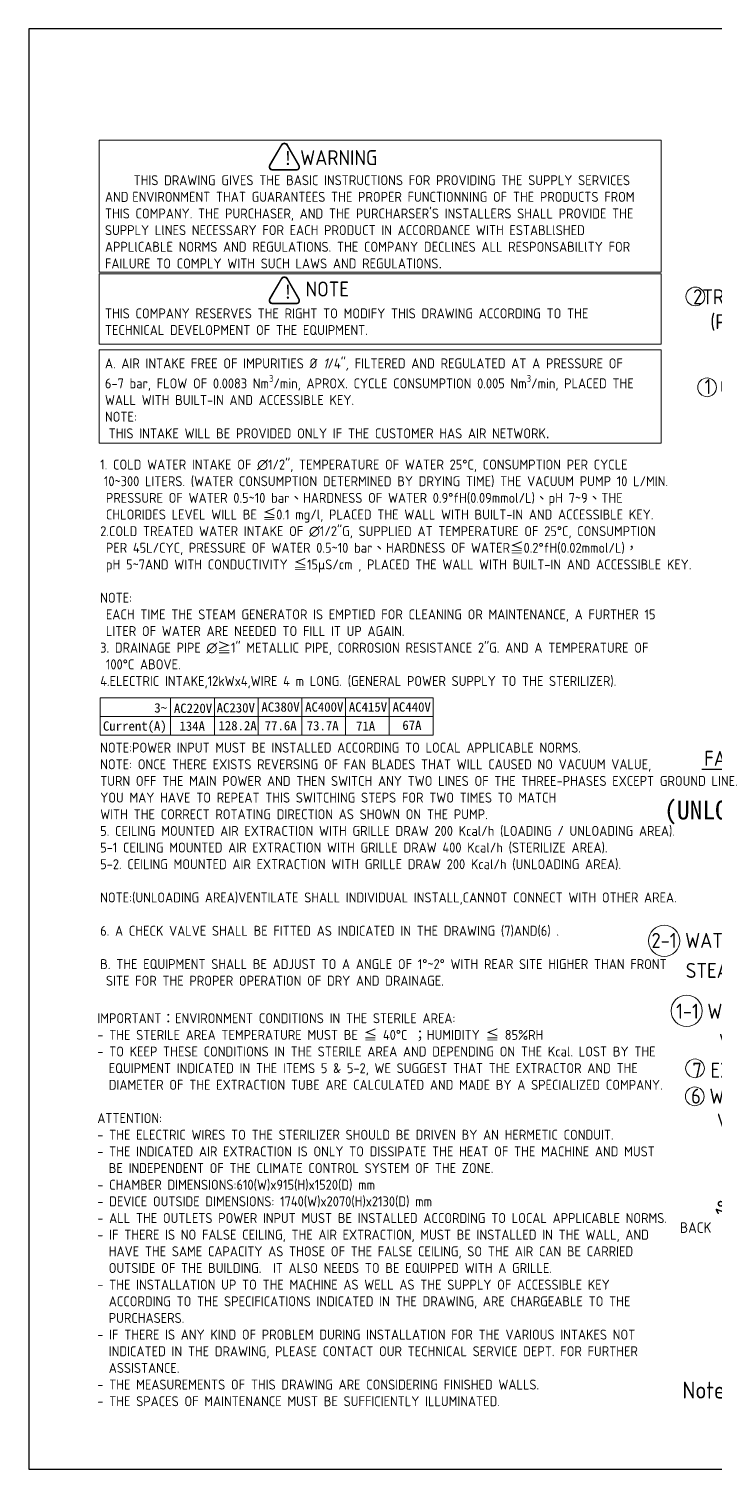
# Model space of a CAD drawing. Header units: millimetres. Extents: x 0 to 16408, y 0 to 11536.
# Drawn here: x 0 to 5484, y 0 to 11536 of the extents above; entities that cross this region are included whole.
import ezdxf

# ---------------------------------------------------------------- set-up
doc = ezdxf.new("R2010")
doc.units = ezdxf.units.MM
doc.header["$MEASUREMENT"] = 0
doc.layers.add('D', color=3, linetype='Continuous', lineweight=13)
doc.styles.get("Standard").update_dxf_attribs({"font": 'KAIU.TTF'})
doc.styles.add('STU25', font='isocp2.shx')
doc.dimstyles.new('STU25', dxfattribs={"dimscale": 50, "dimtxt": 2.5, "dimasz": 2, "dimexe": 0.6, "dimexo": 1, "dimgap": 1, "dimtad": 1, "dimdsep": 46, "dimtxsty": 'STU25', "dimcen": 2, "dimazin": 2, "dimtfac": 1, "dimtmove": 0, "dimatfit": 3, "dimfxl": 0, "dimtolj": 1, "dimtzin": 0, "dimarcsym": 0})
doc.dimstyles.new('STU25$7', dxfattribs={"dimscale": 50, "dimtxt": 2.5, "dimasz": 2, "dimexe": 1.25, "dimexo": 0.625, "dimgap": 1, "dimtad": 0, "dimdec": 4, "dimdsep": 46, "dimtxsty": 'STU25', "dimcen": 2.5, "dimazin": 2, "dimtfac": 1, "dimtdec": 4, "dimtmove": 0, "dimatfit": 3, "dimfxl": 0, "dimtolj": 1, "dimtzin": 0, "dimarcsym": 0})

# ---------------------------------------------------------------- blocks, each defined once
blk = doc.blocks.new('*D13')
at = {"layer": 'D', "color": 0, "linetype": 'Continuous', "lineweight": -2}
for start, end in [(162.3718, 170.1859), (178, 180), (187.8141, 195.6282)]:
    blk.add_arc((6400, 1919), 734, start, end, dxfattribs=at)
at = {"layer": 'D', "color": 0}
for points in [[(5661, 2046), (5694, 2043), (5667, 1945)], [(5690, 1821), (5657, 1818), (5667, 1919)]]:
    blk.add_solid(points, dxfattribs=at)
at = {"layer": 'Defpoints', "color": 0}
for p in [(5499, 1919), (5500, 1951), (5667, 1928), (6400, 1919), (6400, 1919)]:
    blk.add_point(p, dxfattribs=at)
at = {"layer": 'D', "color": 0, "insert": (5598, 2190), "char_height": 125, "attachment_point": 5, "rotation": 71.3592, "style": 'STU25'}
blk.add_mtext('1%%D-2%%D', dxfattribs=at)

msp = doc.modelspace()

# ---------------------------------------------------------------- hatches: boundary and pattern name
at = {"layer": 'D'}
h = msp.add_hatch(color=11, dxfattribs=at)
edge = h.paths.add_edge_path(flags=16)
edge.add_ellipse((1951.058, 10431.337), major_axis=(22, 0), ratio=1, start_angle=149.9999999, end_angle=270)
edge.add_line((1951.058, 10409.337), (2138.848, 10409.337))
edge.add_ellipse((2138.848, 10431.337), major_axis=(22, 0), ratio=1, start_angle=270, end_angle=389.9999999)
edge.add_line((2157.901, 10442.337), (2064.006, 10604.968))
edge.add_ellipse((2044.953, 10593.968), major_axis=(22, 0), ratio=1, start_angle=30, end_angle=150)
edge.add_line((2025.901, 10604.968), (1932.006, 10442.337))
edge = h.paths.add_edge_path()
edge.add_ellipse((1951.058, 10431.337), major_axis=(27.5, 0), ratio=1, start_angle=149.9999999, end_angle=270)
edge.add_line((1951.058, 10403.837), (2138.848, 10403.837))
edge.add_ellipse((2138.848, 10431.337), major_axis=(27.5, 0), ratio=1, start_angle=270, end_angle=389.9999999)
edge.add_line((2162.664, 10445.087), (2068.769, 10607.718))
edge.add_ellipse((2044.953, 10593.968), major_axis=(27.5, 0), ratio=1, start_angle=30, end_angle=150)
edge.add_line((2021.138, 10607.718), (1927.243, 10445.087))
h = msp.add_hatch(color=11, dxfattribs=at)
edge = h.paths.add_edge_path(flags=16)
edge.add_ellipse((1951.058, 9360.197), major_axis=(22, 0), ratio=1, start_angle=149.9999999, end_angle=270)
edge.add_line((1951.058, 9338.197), (2138.848, 9338.197))
edge.add_ellipse((2138.848, 9360.197), major_axis=(22, 0), ratio=1, start_angle=270, end_angle=389.9999999)
edge.add_line((2157.901, 9371.197), (2064.006, 9533.828))
edge.add_ellipse((2044.953, 9522.828), major_axis=(22, 0), ratio=1, start_angle=30, end_angle=150)
edge.add_line((2025.901, 9533.828), (1932.006, 9371.197))
edge = h.paths.add_edge_path()
edge.add_ellipse((1951.058, 9360.197), major_axis=(27.5, 0), ratio=1, start_angle=149.9999999, end_angle=270)
edge.add_line((1951.058, 9332.697), (2138.848, 9332.697))
edge.add_ellipse((2138.848, 9360.197), major_axis=(27.5, 0), ratio=1, start_angle=270, end_angle=389.9999999)
edge.add_line((2162.664, 9373.947), (2068.769, 9536.578))
edge.add_ellipse((2044.953, 9522.828), major_axis=(27.5, 0), ratio=1, start_angle=30, end_angle=150)
edge.add_line((2021.138, 9536.578), (1927.243, 9373.947))

# ---------------------------------------------------------------- linework, layer by layer
at = {"layer": 'D', "color": 11}
for p, q in [((2021.138, 10607.718), (1927.243, 10445.087)), ((2025.901, 10604.968), (1932.006, 10442.337)), ((2064.006, 10604.968), (2157.901, 10442.337)), ((2068.769, 10607.718), (2162.664, 10445.087)), ((1951.058, 10409.337), (2138.848, 10409.337)), ((1951.058, 10403.837), (2138.848, 10403.837)), ((2021.138, 9536.578), (1927.243, 9373.947)), ((2025.901, 9533.828), (1932.006, 9371.197)), ((2064.006, 9533.828), (2157.901, 9371.197)), ((2068.769, 9536.578), (2162.664, 9373.947)), ((1951.058, 9338.197), (2138.848, 9338.197)), ((1951.058, 9332.697), (2138.848, 9332.697))]:
    msp.add_line(p, q, dxfattribs=at)
at = {"layer": 'D'}
for p, q in [((569.536, 6177.642), (3234.875, 6177.642)), ((569.536, 6177.642), (569.536, 5877.642)), ((1134.875, 6177.642), (1134.875, 5877.642)), ((1484.875, 6177.642), (1484.875, 5877.642)), ((1834.875, 6177.642), (1834.875, 5877.642)), ((2184.875, 6177.642), (2184.875, 5877.642)), ((2534.875, 6177.642), (2534.875, 5877.642)), ((2884.875, 6177.642), (2884.875, 5877.642)), ((3234.875, 6177.642), (3234.875, 5877.642)), ((569.536, 6027.642), (3234.875, 6027.642)), ((569.536, 5877.642), (3234.875, 5877.642))]:
    msp.add_line(p, q, dxfattribs=at)
at = {"layer": 'D', "color": 11}
for points in [[(562.462, 10644.855), (5059.512, 10644.855), (5059.512, 9587.159), (562.462, 9587.159)], [(562.462, 9573.533), (5059.512, 9573.533), (5059.512, 9010.496), (562.462, 9010.496)], [(562.462, 8964.15), (5059.512, 8964.15), (5059.512, 8216.281), (562.462, 8216.281)]]:
    msp.add_lwpolyline(points, close=True, dxfattribs=at)
at = {"layer": 'D'}
for centre, radius in [((5333.934, 9392.454), 75), ((5427.461, 8664.537), 75), ((5084.151, 4231.203), 125), ((5264.217, 3670.398), 125), ((5331.006, 3210.442), 75), ((5329.07, 2986.032), 75)]:
    msp.add_circle(centre, radius, dxfattribs=at)
at = {"layer": 'D', "color": 11}
for centre, radius, start, end in [((2044.953, 10593.968), 27.5, 30, 150), ((2044.953, 10593.968), 22, 30, 150), ((1951.058, 10431.337), 27.5, 149.9999999, 270), ((1951.058, 10431.337), 22, 149.9999999, 270), ((2138.848, 10431.337), 27.5, 270, 29.9999999), ((2138.848, 10431.337), 22, 270, 29.9999999), ((2044.953, 9522.828), 27.5, 30, 150), ((2044.953, 9522.828), 22, 30, 150), ((1951.058, 9360.197), 27.5, 149.9999999, 270), ((1951.058, 9360.197), 22, 149.9999999, 270), ((2138.848, 9360.197), 27.5, 270, 29.9999999), ((2138.848, 9360.197), 22, 270, 29.9999999)]:
    msp.add_arc(centre, radius, start, end, dxfattribs=at)
at = {"layer": 'Defpoints', "color": 6}
msp.add_lwpolyline([(0, 11536), (0, 0), (16408, 0), (16408, 11536)], close=True, dxfattribs=at)

# ---------------------------------------------------------------- texts
at = {"layer": 'D', "color": 11, "attachment_point": 1, "style": 'STU25'}
for s, insert, char_height in [('{\\f標楷體|b0|i0|c136|p65;!}', (2035.812, 10555.765), 110), ('WARNING', (2171.671, 10564.399), 120), ('\\A1;\\P     THIS DRAWING GIVES THE BASIC INSTRUCTIONS FOR PROVIDING THE SUPPLY SERVICES \\PAND{\\f????|b0|i0|c0|p54; }ENVIRONMENT THAT GUARANTEES THE PROPER FUNCTIONNING OF THE PRODUCTS FROM \\PTHIS COMPANY. THE PURCHASER, AND THE PURCHARSER\'S INSTALLERS SHALL PROVIDE THE \\PSUPPLY LlNES NECESSARY FOR EACH PRODUCT IN ACCORDANCE WITH ESTABLlSHED \\PAPPLlCABLE NORMS AND REGULATIONS. THE COMPANY DECLlNES ALL RESPONSABILlTY FOR \\PFAILURE TO COMPLY WITH SUCH LAWS AND REGULATIONS{\\f????|b0|i0|c0|p54;.\\P\\P\\P}THIS COMPANY RESERVES THE RIGHT TO MODIFY THIS DRAWING ACCORDING TO THE \\PTECHNICAL DEVELOPMENT OF THE EQUIPMENT.\\P\\PA. AIR INTAKE FREE OF IMPURITIES %%C {\\fISOCP2|b0|i1|c0|p2;1}/4"{\\fISOCP2|b0|i1|c0|p2;, }FILTERED AND REGULATED AT A PRESSURE OF \\P6-7 bar, FLOW OF 0.0083 Nm{\\H0.7x;\\S3^ ;}/min, APROX. CYCLE CONSUMPTION 0.005 Nm{\\H0.7x;\\S3^ ;}/min, PLACED THE \\PWALL WITH BUILT-IN AND ACCESSIBLE KEY.\\PNOTE:\\P{\\f????|b0|i0|c0|p54; }THIS INTAKE WILL BE PROVIDED ONLY IF THE CUSTOMER HAS AIR NETWORK{\\fArial|b0|i0|c0|p34;.}', (609.241, 10496.792), 80), ('{\\f標楷體|b0|i0|c136|p65;!}', (2035.812, 9484.625), 110), ('NOTE', (2214.619, 9511.941), 120), ('{\\C3;2TREATEDWATER INTAKE\\P  (PIPE-END HIGH>650mm)}', (5316.088, 9450.024), 120), ('{\\C3;1 COLD WATER INTAKE\\P  (PIPE-END HIGH>450mm)}', (5408.181, 8730.997), 120), ('1. COLD WATER INTAKE OF ∅1/2", TEMPERATURE OF WATER 25°C, CONSUMPTION PER CYCLE \\P{\\Farsimp.shx|c136; \\Fisocp.shx|c136;10~300 LITERS. (WATER CONSUMPTION DETERMINED BY DRYING TIME) THE VACUUM PUMP 10 L/MIN. \\P PRESSURE OF WATER 0.5~10 bar\\f標楷體|b0|i0|c136|p65;、\\Fisocp.shx|c136;HARDNESS OF WATER 0.9°fH(0.09mmol/L)\\f標楷體|b0|i0|c136|p65;、\\Fisocp.shx|c136;pH 7~9\\f標楷體|b0|i0|c136|p65;、\\Fisocp.shx|c136;THE \\P CHLORIDES LEVEL WILL BE \\f標楷體|b0|i0|c136|p65;≦\\Fisocp.shx|c136;0.1 mg/l, PLACED THE WALL WITH BUILT-IN AND ACCESSIBLE KEY.\\P2.COLD TREATED WATER INTAKE OF ∅1/2"G, SUPPLIED AT TEMPERATURE OF 25°C, CONSUMPTION \\P PER 45L/CYC, PRESSURE OF WATER 0.5~10 bar\\f標楷體|b0|i0|c136|p65;、\\Fisocp.shx|c136;HARDNESS OF WATER\\f標楷體|b0|i0|c136|p65;≦\\Fisocp.shx|c136;0.2°fH(0.02mmol/L)\\f標楷體|b0|i0|c136|p65;，\\P\\Fisocp.shx|c136; pH 5~7AND WITH CONDUCTIVITY \\f標楷體|b0|i0|c136|p65;≦\\Fisocp.shx|c136;15μS/cm , PLACED THE WALL WITH BUILT-IN AND ACCESSIBLE KEY.}\\P\\P{\\Fisocp.shx|c136;NOTE:\\P EACH TIME THE STEAM GENERATOR IS EMPTIED FOR CLEANING OR MAINTENANCE, A FURTHER 15 \\P LITER OF WATER ARE NEEDED TO FILL IT UP AGAIN.\\P3. DRAINAGE PIPE ∅\\f標楷體|b0|i0|c136|p65;≧\\Fisocp.shx|c136;1" METALLIC PIPE, CORROSION RESISTANCE 2"G. AND A TEMPERATURE OF \\P 100°C ABOVE.\\P4.ELECTRIC INTAKE,12kWx4,WIRE 4 m LONG. (GENERAL POWER SUPPLY TO THE STERILIZER).}\\P\\P\\P\\P{\\Fisocp.shx|c136;NOTE:POWER INPUT MUST BE INSTALLED ACCORDING TO LOCAL APPLICABLE NORMS.\\P\\A1;\\Fisocp2.shx|c136;NOTE: ONCE THERE EXISTS REVERSING OF FAN BLADES THAT WILL CAUSED NO VACUUM VALUE, \\PTURN OFF THE MAIN POWER AND THEN SWITCH ANY TWO LINES OF THE THREE-PHASES EXCEPT GROUND LINE. \\PYOU MAY HAVE TO REPEAT THIS SWITCHING STEPS FOR TWO TIMES TO MATCH \\PWITH THE CORRECT ROTATING DIRECTION AS SHOWN ON THE PUMP. \\P\\Fisocp.shx|c136;5. CEILING MOUNTED AIR EXTRACTION WITH GRILLE DRAW 200 Kcal/h (LOADING / UNLOADING AREA).\\P5-1 CEILING MOUNTED AIR EXTRACTION WITH GRILLE DRAW 400 Kcal/h (STERILIZE AREA).\\P5-2. CEILING MOUNTED AIR EXTRACTION WITH GRILLE DRAW 200 Kcal/h (UNLOADING AREA).}\\P\\P\\A1;\\Fisocp.shx|c136;NOTE:(UNLOADING AREA)VENTILATE SHALL INDIVIDUAL INSTALL,CANNOT CONNECT WITH OTHER AREA.\\P\\P\\A1;\\Fisocp.shx|c136;6. A CHECK VALVE SHALL BE FITTED AS INDICATED IN THE DRAWING (7)AND(6) .\\P\\P\\A1;\\Fisocp.shx|c136;B. THE EQUIPMENT SHALL BE ADJUST TO A ANGLE OF 1°~2° WITH REAR SITE HIGHER THAN FRONT \\P SITE FOR THE PROPER OPERATION OF DRY AND DRAINAGE.', (571.059, 8086.06), 80), ('{\\f標楷體|b0|i0|c136|p65;3~}', (1004.211, 6135.036), 75), ('{\\f標楷體|b0|i0|c136|p65;AC220V}', (1161.002, 6131.678), 75), ('{\\f標楷體|b0|i0|c136|p65;AC230V}', (1503.119, 6135.692), 75), ('{\\f標楷體|b0|i0|c136|p65;AC380V}', (1861.002, 6141.877), 75), ('{\\f標楷體|b0|i0|c136|p65;AC400V}', (2211.002, 6141.877), 75), ('{\\f標楷體|b0|i0|c136|p65;AC415V}', (2561.002, 6141.877), 75), ('{\\f標楷體|b0|i0|c136|p65;AC440V}', (2911.002, 6141.877), 75), ('{\\f標楷體|b0|i0|c136|p65;Current(A)}', (593.344, 5989.653), 75), ('{\\f標楷體|b0|i0|c136|p65;134A}', (1205.439, 5988.895), 75), ('{\\f標楷體|b0|i0|c136|p65;128.2A}', (1517.35, 5992.323), 75), ('{\\f標楷體|b0|i0|c136|p65;77.6A}', (1887.614, 5992.323), 75), ('{\\f標楷體|b0|i0|c136|p65;73.7A}', (2223.906, 5992.323), 75), ('{\\f標楷體|b0|i0|c136|p65;71A}', (2618.458, 5988.895), 75), ('{\\f標楷體|b0|i0|c136|p65;67A}', (2989.021, 5995.75), 75), ('\\A1;{\\C3;2-1 WATER INLET OF \\P    STEAM GENERATO(%%c \\H0.7x;\\S1/2;\\H1.429x;")}', (4982.723, 4295.075), 120), ('\\A1;{\\C3;1-1 WATER INLET OF \\P     VACUUM PUMP(%%c \\H0.7x;\\S1/2;\\H1.429x;")}', (5179.976, 3728.061), 120), ('{\\Fisocp.shx|c1;IMPORTANT\\f標楷體|b0|i0|c136|p65;：\\Fisocp.shx|c1;ENVIRONMENT CONDITIONS IN THE STERILE AREA:\\P- THE STERILE AREA TEMPERATURE MUST BE \\f標楷體|b0|i0|c136|p65;≦\\Fisocp.shx|c1; 40%%DC \\f標楷體|b0|i0|c136|p65;；\\Fisocp.shx|c1;HUMIDITY \\f標楷體|b0|i0|c136|p65;≦\\Fisocp.shx|c1; 85%RH\\P- TO KEEP THESE CONDITIONS IN THE STERILE AREA AND DEPENDING ON THE Kcal. LOST BY THE \\P  EQUIPMENT INDICATED IN THE ITEMS 5 & 5-2, WE SUGGEST THAT THE EXTRACTOR AND THE \\P  DIAMETER OF THE EXTRACTION TUBE ARE CALCULATED AND MADE BY A SPECIALIZED COMPANY.\\P\\PATTENTION:\\P- THE ELECTRIC WIRES TO THE STERILIZER SHOULD BE DRIVEN BY AN HERMETIC CONDUIT.  \\P- THE INDICATED AIR EXTRACTION IS ONLY TO DISSIPATE THE HEAT OF THE MACHINE AND MUST \\P  BE INDEPENDENT OF THE CLIMATE CONTROL SYSTEM OF THE ZONE.\\P- CHAMBER DIMENSIONS:610(W)x915(H)x1520(D) mm\\P- DEVICE OUTSIDE DIMENSIONS: 1740(W)x2070(H)x2130(D) mm\\P- ALL THE OUTLETS POWER INPUT MUST BE INSTALLED ACCORDING TO LOCAL APPLICABLE NORMS.\\P- IF THERE IS NO FALSE CEILING, THE AIR EXTRACTION, MUST BE INSTALLED IN THE WALL, AND \\P  HAVE THE SAME CAPACITY AS THOSE OF THE FALSE CEILING, SO THE AIR CAN BE CARRIED \\P  OUTSIDE OF THE BUILDING.  IT ALSO NEEDS TO BE EQUIPPED WITH A GRILLE.\\P- THE INSTALLATION UP TO THE MACHINE AS WELL AS THE SUPPLY OF ACCESSIBLE KEY \\P  ACCORDING TO THE SPECIFICATIONS INDICATED IN THE DRAWING, ARE CHARGEABLE TO THE \\P  PURCHASERS. \\P- IF THERE IS ANY KIND OF PROBLEM DURING INSTALLATION FOR THE VARIOUS INTAKES NOT \\P  INDICATED IN THE DRAWING, PLEASE CONTACT OUR TECHNICAL SERVICE DEPT. FOR FURTHER \\P  ASSISTANCE.\\P- THE MEASUREMENTS OF THIS DRAWING ARE CONSIDERING FINISHED WALLS.\\P- THE SPACES OF MAINTENANCE MUST BE SUFFICIENTLY ILLUMINATED.}', (548.136, 3651.787), 80), ('\\A1;{\\C3;7 EXHAUST PIPE(%%c \\H0.7x;\\S1/2;\\H1.429x;")}', (5310.19, 3296.069), 120), ('{\\C3;6 WATER OUTLET OF \\P   VACUUM PUMP(%%c 1")}', (5300.025, 3047.897), 120)]:
    msp.add_mtext(s, dxfattribs=dict(at, insert=insert, char_height=char_height))
at = {"layer": 'D', "color": 11, "attachment_point": 1}
for s, insert, char_height in [('{\\Fisocp2.shx;\\C3;FALSE CELILING LINE}', (5404.152, 5753.175), 120), ('{\\C3;(UNLOADING AREA)}', (5083.924, 5353.911), 150)]:
    msp.add_mtext(s, dxfattribs=dict(at, insert=insert, char_height=char_height))
at = {"layer": 'D', "linetype": 'Continuous', "insert": (5211.048, 1977.8), "char_height": 85, "width": 218.181, "attachment_point": 1}
msp.add_mtext('{\\Fisocp2.shx;BACK}', dxfattribs=at)
at = {"layer": 'D', "color": 0, "insert": (5229.642, 700.507), "char_height": 135.00867, "attachment_point": 1, "style": 'STU25'}
msp.add_mtext('{\\C11;Note\\f標楷體|b0|i0|c136|p65;：\\Fisocp2.shx|c136;All parts should comply with RoHS.}', dxfattribs=at)

# ---------------------------------------------------------------- dimensions: what is measured, and where the dimension line sits
at = {"layer": 'D', "linetype": 'Continuous'}
dim = msp.add_angular_dim_2l(base=(5666.652, 1927.808), line1=((6400.408, 1919.27), (5499.408, 1919.27)), line2=((6400.408, 1919.27), (5499.957, 1950.715)), text='1%%D-2%%D', dimstyle='STU25', override={"dimtxsty": 'STU25'}, dxfattribs=at)
dim.commit()
dim.dimension.update_dxf_attribs({"geometry": '*D13', "text_midpoint": (5705.097, 2153.82), "dimtype": 162})

# ---------------------------------------------------------------- leaders
at = {"layer": 'D'}
msp.add_leader([(7409.636, 6113.066), (6842.347, 5604.549), (5385.921, 5604.549)], dimstyle='STU25$7', override={"dimgap": 1, "dimtad": 0}, dxfattribs=at)

doc.saveas('drawing.dxf')
